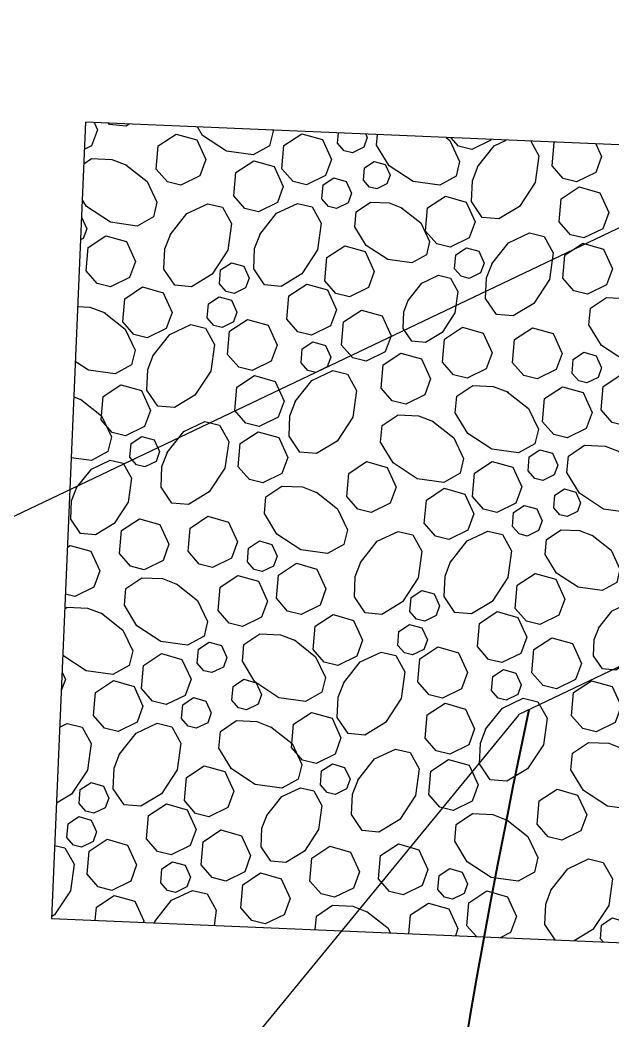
# Model space of a CAD drawing. Header units: feet. Extents: x 10084 to 13321, y 3329 to 8503.
# Drawn here: x 11970.19 to 11977.63, y 6068.88 to 6081.44 of the extents above; entities that cross this region are included whole.
import ezdxf

# ---------------------------------------------------------------- set-up
doc = ezdxf.new("R2010")
doc.units = ezdxf.units.FT
doc.header["$LTSCALE"] = 40
doc.header["$MEASUREMENT"] = 0
doc.linetypes.add('DASHED', pattern=[0.75, 0.5, -0.25])
doc.linetypes.add('HIDDEN', pattern=[0.375, 0.25, -0.125])
for name, color, linetype in [('CONT-L', 55, 'Continuous'), ('GRID', 254, 'DASHED'), ('Level 1', 7, 'Continuous'), ('STORM', 2, 'Continuous')]:
    doc.layers.add(name, color=color, linetype=linetype)

msp = doc.modelspace()

# ---------------------------------------------------------------- linework, layer by layer
at = {"layer": 'CONT-L', "color": 5, "extrusion": (0.430313, -0.90268, 0)}
for points, elevation in [([(13409.976, 552), (13434.378, 552)], -333.077), ([(13424.066, 551), (13431.283, 551)], -328.106)]:
    msp.add_lwpolyline(points, dxfattribs=dict(at, elevation=elevation))
at = {"layer": 'CONT-L', "color": 5, "extrusion": (0.773214, -0.634145, 0), "elevation": 5409.374}
msp.add_lwpolyline([(12267.945, 551), (12290.316, 551)], dxfattribs=at)
at = {"layer": 'GRID', "color": 252, "linetype": 'HIDDEN', "lineweight": 0, "ltscale": 1.8}
msp.add_line((10169.237, 6077.579), (13236.209, 6077.579), dxfattribs=at)
at = {"layer": 'Level 1', "color": 5, "linetype": 'Continuous', "lineweight": 40}
msp.add_arc((12078.055, 6051.318), 103.727, 168.05759, 202.47041, dxfattribs=at)
at = {"layer": 'STORM', "color": 5, "flags": 128}
msp.add_lwpolyline([(11971.012, 6080.155), (11970.588, 6070.164), (11990.569, 6069.316), (11990.994, 6079.307)], close=True, dxfattribs=at)
for points in [[(11971.12, 6080.151), (11971.161, 6080.061), (11971.087, 6079.858), (11970.997, 6079.814)], [(11971.561, 6080.132), (11971.521, 6080.108), (11971.312, 6080.127), (11971.301, 6080.143)], [(11971.9, 6079.569), (11971.925, 6079.86), (11972.15, 6080.008), (11972.408, 6079.935), (11972.521, 6079.687), (11972.447, 6079.484), (11972.209, 6079.368), (11972.04, 6079.41), (11971.9, 6079.569)], [(11973.361, 6080.056), (11973.366, 6080.045), (11973.322, 6079.861), (11973.117, 6079.747), (11972.782, 6079.793), (11972.481, 6079.991), (11972.418, 6080.096)], [(11973.477, 6079.572), (11973.502, 6079.863), (11973.726, 6080.011), (11973.984, 6079.938), (11974.097, 6079.69), (11974.023, 6079.487), (11973.784, 6079.371), (11973.616, 6079.413), (11973.477, 6079.572)], [(11974.175, 6079.892), (11974.186, 6080.02)], [(11974.528, 6080.006), (11974.547, 6079.963), (11974.503, 6079.842), (11974.36, 6079.772), (11974.258, 6079.797), (11974.175, 6079.892)], [(11975.535, 6079.963), (11975.582, 6079.927), (11975.705, 6079.664), (11975.661, 6079.48), (11975.456, 6079.366), (11975.121, 6079.412), (11974.82, 6079.61), (11974.663, 6079.87), (11974.675, 6080)], [(11976.1, 6079.939), (11976.097, 6079.932), (11975.858, 6079.815), (11975.69, 6079.857), (11975.599, 6079.961)], [(11976.599, 6079.918), (11976.701, 6079.735), (11976.655, 6079.401), (11976.457, 6079.1), (11976.198, 6078.943), (11975.989, 6078.961), (11975.853, 6079.162), (11975.865, 6079.419), (11975.938, 6079.608)], [(11975.931, 6079.595), (11976.14, 6079.86), (11976.291, 6079.931)], [(11976.865, 6079.609), (11976.89, 6079.9), (11976.899, 6079.906)], [(11977.414, 6079.883), (11977.486, 6079.726), (11977.412, 6079.524), (11977.173, 6079.407), (11977.005, 6079.449), (11976.865, 6079.609)], [(11971.52, 6079.623), (11971.786, 6079.414), (11971.909, 6079.152), (11971.865, 6078.967), (11971.66, 6078.853), (11971.326, 6078.9), (11971.025, 6079.097), (11970.971, 6079.187)], [(11970.99, 6079.635), (11971.087, 6079.701), (11971.344, 6079.69), (11971.533, 6079.616)], [(11972.873, 6079.233), (11972.899, 6079.524), (11973.123, 6079.673), (11973.381, 6079.599), (11973.494, 6079.351), (11973.42, 6079.149), (11973.182, 6079.032), (11973.013, 6079.074), (11972.874, 6079.233)], [(11974.498, 6079.428), (11974.512, 6079.585), (11974.633, 6079.665), (11974.773, 6079.625), (11974.833, 6079.491), (11974.794, 6079.382), (11974.665, 6079.319), (11974.574, 6079.342), (11974.498, 6079.428)], [(11973.979, 6079.195), (11973.994, 6079.37), (11974.128, 6079.459), (11974.283, 6079.414), (11974.351, 6079.266), (11974.307, 6079.144), (11974.163, 6079.074), (11974.062, 6079.099), (11973.979, 6079.195)], [(11976.955, 6078.905), (11976.981, 6079.196), (11977.205, 6079.344), (11977.463, 6079.27), (11977.576, 6079.023), (11977.502, 6078.82), (11977.263, 6078.704), (11977.095, 6078.745), (11976.956, 6078.905)], [(11972.074, 6078.743), (11972.283, 6079.009), (11972.546, 6079.133), (11972.73, 6079.089), (11972.844, 6078.884), (11972.798, 6078.549), (11972.6, 6078.248), (11972.341, 6078.091), (11972.132, 6078.11), (11971.996, 6078.311), (11972.008, 6078.567), (11972.081, 6078.757)], [(11973.2, 6078.748), (11973.409, 6079.014), (11973.671, 6079.137), (11973.856, 6079.093), (11973.969, 6078.889), (11973.923, 6078.553), (11973.726, 6078.253), (11973.466, 6078.096), (11973.257, 6078.115), (11973.122, 6078.316), (11973.133, 6078.572), (11973.207, 6078.761)], [(11974.978, 6079.083), (11975.217, 6078.895), (11975.328, 6078.658), (11975.289, 6078.493), (11975.105, 6078.39), (11974.803, 6078.432), (11974.532, 6078.609), (11974.391, 6078.843), (11974.408, 6079.031), (11974.589, 6079.153), (11974.82, 6079.143), (11974.99, 6079.077)], [(11975.279, 6078.789), (11975.304, 6079.08), (11975.528, 6079.228), (11975.787, 6079.155), (11975.899, 6078.907), (11975.825, 6078.704), (11975.586, 6078.588), (11975.418, 6078.63), (11975.279, 6078.789)], [(11970.961, 6078.966), (11971.028, 6078.82), (11970.983, 6078.698), (11970.949, 6078.682)], [(11976.11, 6078.378), (11976.319, 6078.643), (11976.581, 6078.767), (11976.766, 6078.723), (11976.88, 6078.518), (11976.833, 6078.184), (11976.636, 6077.883), (11976.376, 6077.725), (11976.167, 6077.745), (11976.032, 6077.945), (11976.043, 6078.202), (11976.117, 6078.391)], [(11971.02, 6078.292), (11971.045, 6078.584), (11971.269, 6078.732), (11971.528, 6078.658), (11971.64, 6078.41), (11971.566, 6078.208), (11971.328, 6078.092), (11971.159, 6078.133), (11971.02, 6078.292)], [(11977, 6078.199), (11977.025, 6078.49), (11977.249, 6078.638), (11977.508, 6078.565), (11977.621, 6078.317), (11977.547, 6078.114), (11977.308, 6077.998), (11977.139, 6078.04), (11977, 6078.199)], [(11974.014, 6078.166), (11974.039, 6078.457), (11974.264, 6078.605), (11974.522, 6078.532), (11974.635, 6078.284), (11974.561, 6078.081), (11974.322, 6077.965), (11974.154, 6078.007), (11974.015, 6078.166)], [(11975.641, 6078.318), (11975.656, 6078.493), (11975.79, 6078.582), (11975.945, 6078.538), (11976.013, 6078.389), (11975.969, 6078.267), (11975.826, 6078.197), (11975.725, 6078.223), (11975.641, 6078.318)], [(11972.693, 6078.129), (11972.708, 6078.303), (11972.843, 6078.392), (11972.998, 6078.348), (11973.065, 6078.2), (11973.021, 6078.078), (11972.878, 6078.008), (11972.777, 6078.033), (11972.693, 6078.129)], [(11973.539, 6077.687), (11973.564, 6077.978), (11973.788, 6078.126), (11974.047, 6078.053), (11974.16, 6077.804), (11974.086, 6077.602), (11973.847, 6077.485), (11973.678, 6077.527), (11973.539, 6077.687)], [(11975.06, 6077.92), (11975.23, 6078.135), (11975.442, 6078.235), (11975.591, 6078.2), (11975.684, 6078.034), (11975.646, 6077.763), (11975.486, 6077.519), (11975.276, 6077.392), (11975.107, 6077.407), (11974.997, 6077.57), (11975.006, 6077.778), (11975.066, 6077.931)], [(11971.479, 6077.65), (11971.504, 6077.941), (11971.729, 6078.089), (11971.987, 6078.016), (11972.1, 6077.768), (11972.026, 6077.566), (11971.788, 6077.449), (11971.619, 6077.491), (11971.479, 6077.65)], [(11972.54, 6077.702), (11972.555, 6077.877), (11972.69, 6077.966), (11972.844, 6077.922), (11972.912, 6077.773), (11972.868, 6077.651), (11972.725, 6077.582), (11972.623, 6077.607), (11972.54, 6077.703)], [(11977.98, 6077.879), (11978.245, 6077.67), (11978.369, 6077.408), (11978.325, 6077.223), (11978.12, 6077.11), (11977.785, 6077.156), (11977.484, 6077.353), (11977.327, 6077.613), (11977.346, 6077.822), (11977.547, 6077.957), (11977.804, 6077.946), (11977.993, 6077.873)], [(11971.245, 6077.77), (11971.511, 6077.561), (11971.634, 6077.298), (11971.59, 6077.114), (11971.385, 6077), (11971.05, 6077.046), (11970.884, 6077.155)], [(11970.914, 6077.843), (11971.069, 6077.836), (11971.258, 6077.763)], [(11974.224, 6077.359), (11974.249, 6077.65), (11974.474, 6077.798), (11974.732, 6077.725), (11974.845, 6077.477), (11974.771, 6077.275), (11974.532, 6077.158), (11974.364, 6077.2), (11974.224, 6077.359)], [(11971.861, 6077.229), (11972.069, 6077.494), (11972.332, 6077.618), (11972.516, 6077.574), (11972.63, 6077.369), (11972.584, 6077.034), (11972.386, 6076.733), (11972.127, 6076.576), (11971.918, 6076.595), (11971.782, 6076.796), (11971.794, 6077.053), (11971.867, 6077.242)], [(11972.794, 6077.242), (11972.819, 6077.534), (11973.044, 6077.682), (11973.302, 6077.608), (11973.415, 6077.36), (11973.341, 6077.158), (11973.102, 6077.041), (11972.934, 6077.083), (11972.794, 6077.242)], [(11975.491, 6077.145), (11975.516, 6077.436), (11975.74, 6077.584), (11975.999, 6077.511), (11976.112, 6077.263), (11976.038, 6077.061), (11975.799, 6076.944), (11975.63, 6076.986), (11975.491, 6077.145)], [(11976.369, 6077.139), (11976.395, 6077.43), (11976.619, 6077.578), (11976.877, 6077.504), (11976.99, 6077.256), (11976.916, 6077.054), (11976.677, 6076.938), (11976.509, 6076.98), (11976.37, 6077.139)], [(11973.717, 6077.136), (11973.732, 6077.311), (11973.866, 6077.399), (11974.022, 6077.355), (11974.089, 6077.207), (11974.045, 6077.085), (11973.901, 6077.015), (11973.801, 6077.04), (11973.717, 6077.136)], [(11974.721, 6076.82), (11974.746, 6077.111), (11974.97, 6077.259), (11975.228, 6077.186), (11975.341, 6076.938), (11975.267, 6076.735), (11975.029, 6076.619), (11974.86, 6076.661), (11974.721, 6076.82)], [(11977.115, 6077.005), (11977.13, 6077.18), (11977.264, 6077.269), (11977.42, 6077.225), (11977.487, 6077.076), (11977.443, 6076.955), (11977.3, 6076.885), (11977.199, 6076.91), (11977.115, 6077.005)], [(11973.644, 6076.65), (11973.853, 6076.916), (11974.115, 6077.04), (11974.299, 6076.996), (11974.413, 6076.791), (11974.367, 6076.456), (11974.169, 6076.155), (11973.91, 6075.998), (11973.701, 6076.017), (11973.566, 6076.218), (11973.577, 6076.474), (11973.651, 6076.663)], [(11977.479, 6076.549), (11977.504, 6076.84), (11977.729, 6076.988), (11977.987, 6076.915), (11978.1, 6076.667), (11978.026, 6076.464), (11977.787, 6076.348), (11977.619, 6076.39), (11977.479, 6076.549)], [(11971.208, 6076.423), (11971.233, 6076.714), (11971.457, 6076.862), (11971.716, 6076.789), (11971.828, 6076.541), (11971.754, 6076.338), (11971.516, 6076.222), (11971.347, 6076.263), (11971.208, 6076.423)], [(11972.885, 6076.538), (11972.91, 6076.83), (11973.134, 6076.978), (11973.393, 6076.904), (11973.505, 6076.656), (11973.431, 6076.454), (11973.192, 6076.337), (11973.024, 6076.379), (11972.885, 6076.539)], [(11976.303, 6076.775), (11976.569, 6076.566), (11976.693, 6076.304), (11976.649, 6076.12), (11976.444, 6076.006), (11976.109, 6076.052), (11975.808, 6076.25), (11975.651, 6076.509), (11975.67, 6076.718), (11975.871, 6076.853), (11976.127, 6076.842), (11976.317, 6076.769)], [(11976.746, 6076.397), (11976.771, 6076.688), (11976.995, 6076.837), (11977.254, 6076.763), (11977.367, 6076.515), (11977.293, 6076.313), (11977.054, 6076.196), (11976.886, 6076.238), (11976.746, 6076.397)], [(11970.948, 6076.68), (11971.214, 6076.471), (11971.337, 6076.208), (11971.293, 6076.024), (11971.089, 6075.91), (11970.833, 6075.945)], [(11970.865, 6076.71), (11970.961, 6076.673)], [(11975.365, 6076.407), (11975.631, 6076.198), (11975.754, 6075.935), (11975.711, 6075.751), (11975.506, 6075.637), (11975.171, 6075.683), (11974.87, 6075.881), (11974.713, 6076.14), (11974.732, 6076.349), (11974.933, 6076.485), (11975.189, 6076.473), (11975.378, 6076.4)], [(11972.039, 6076.012), (11972.248, 6076.277), (11972.51, 6076.401), (11972.695, 6076.357), (11972.809, 6076.152), (11972.762, 6075.817), (11972.565, 6075.517), (11972.305, 6075.359), (11972.096, 6075.378), (11971.961, 6075.579), (11971.972, 6075.836), (11972.046, 6076.025)], [(11972.929, 6075.833), (11972.954, 6076.124), (11973.178, 6076.272), (11973.437, 6076.199), (11973.55, 6075.951), (11973.476, 6075.748), (11973.237, 6075.632), (11973.068, 6075.673), (11972.929, 6075.833)], [(11971.57, 6075.952), (11971.585, 6076.127), (11971.72, 6076.215), (11971.875, 6076.171), (11971.942, 6076.023), (11971.898, 6075.901), (11971.755, 6075.831), (11971.654, 6075.857), (11971.57, 6075.952)], [(11977.704, 6076.026), (11977.97, 6075.817), (11978.094, 6075.554), (11978.05, 6075.37), (11977.845, 6075.256), (11977.51, 6075.303), (11977.209, 6075.5), (11977.052, 6075.76), (11977.071, 6075.968), (11977.272, 6076.104), (11977.529, 6076.093), (11977.718, 6076.019)], [(11976.564, 6075.783), (11976.579, 6075.957), (11976.713, 6076.046), (11976.869, 6076.002), (11976.936, 6075.853), (11976.892, 6075.732), (11976.748, 6075.662), (11976.647, 6075.687), (11976.564, 6075.783)], [(11970.897, 6075.566), (11971.086, 6075.805), (11971.322, 6075.916), (11971.487, 6075.877), (11971.59, 6075.692), (11971.549, 6075.391), (11971.371, 6075.12), (11971.137, 6074.979), (11970.949, 6074.996), (11970.827, 6075.177), (11970.837, 6075.407), (11970.904, 6075.578)], [(11974.289, 6075.459), (11974.314, 6075.75), (11974.539, 6075.898), (11974.797, 6075.825), (11974.91, 6075.577), (11974.836, 6075.375), (11974.597, 6075.258), (11974.429, 6075.3), (11974.289, 6075.459)], [(11975.865, 6075.462), (11975.89, 6075.753), (11976.115, 6075.901), (11976.373, 6075.828), (11976.486, 6075.58), (11976.412, 6075.377), (11976.173, 6075.261), (11976.005, 6075.303), (11975.866, 6075.462)], [(11973.909, 6075.513), (11974.174, 6075.304), (11974.298, 6075.042), (11974.254, 6074.857), (11974.049, 6074.743), (11973.715, 6074.79), (11973.414, 6074.987), (11973.256, 6075.247), (11973.275, 6075.456), (11973.476, 6075.591), (11973.733, 6075.58), (11973.922, 6075.506)], [(11975.262, 6075.123), (11975.288, 6075.414), (11975.512, 6075.563), (11975.77, 6075.489), (11975.883, 6075.241), (11975.809, 6075.039), (11975.571, 6074.922), (11975.402, 6074.964), (11975.263, 6075.123)], [(11976.887, 6075.318), (11976.901, 6075.475), (11977.022, 6075.555), (11977.162, 6075.515), (11977.222, 6075.382), (11977.182, 6075.272), (11977.053, 6075.209), (11976.962, 6075.232), (11976.887, 6075.318)], [(11976.368, 6075.085), (11976.382, 6075.26), (11976.517, 6075.349), (11976.672, 6075.304), (11976.74, 6075.156), (11976.695, 6075.034), (11976.552, 6074.964), (11976.451, 6074.99), (11976.368, 6075.085)], [(11971.439, 6074.743), (11971.464, 6075.034), (11971.688, 6075.182), (11971.946, 6075.109), (11972.059, 6074.861), (11971.986, 6074.658), (11971.747, 6074.542), (11971.578, 6074.584), (11971.439, 6074.743)], [(11972.299, 6074.772), (11972.324, 6075.064), (11972.548, 6075.212), (11972.807, 6075.138), (11972.919, 6074.89), (11972.845, 6074.688), (11972.607, 6074.571), (11972.438, 6074.613), (11972.299, 6074.773)], [(11974.463, 6074.633), (11974.672, 6074.899), (11974.934, 6075.023), (11975.119, 6074.979), (11975.233, 6074.774), (11975.186, 6074.439), (11974.989, 6074.138), (11974.729, 6073.981), (11974.521, 6074), (11974.385, 6074.201), (11974.396, 6074.457), (11974.47, 6074.647)], [(11975.589, 6074.638), (11975.798, 6074.904), (11976.06, 6075.027), (11976.244, 6074.983), (11976.358, 6074.779), (11976.312, 6074.444), (11976.114, 6074.143), (11975.855, 6073.986), (11975.646, 6074.005), (11975.511, 6074.206), (11975.522, 6074.462), (11975.595, 6074.651)], [(11977.367, 6074.973), (11977.606, 6074.785), (11977.717, 6074.548), (11977.678, 6074.383), (11977.494, 6074.28), (11977.192, 6074.322), (11976.921, 6074.5), (11976.78, 6074.733), (11976.797, 6074.921), (11976.978, 6075.043), (11977.208, 6075.033), (11977.379, 6074.967)], [(11970.785, 6074.824), (11970.82, 6074.847), (11971.078, 6074.773), (11971.191, 6074.526), (11971.117, 6074.323), (11970.879, 6074.207), (11970.761, 6074.236)], [(11973.044, 6074.639), (11973.059, 6074.814), (11973.194, 6074.903), (11973.349, 6074.859), (11973.417, 6074.71), (11973.372, 6074.588), (11973.229, 6074.518), (11973.128, 6074.544), (11973.044, 6074.639)], [(11973.408, 6074.183), (11973.433, 6074.474), (11973.658, 6074.622), (11973.916, 6074.549), (11974.029, 6074.301), (11973.955, 6074.098), (11973.717, 6073.981), (11973.548, 6074.023), (11973.408, 6074.183)], [(11972.675, 6074.031), (11972.7, 6074.322), (11972.924, 6074.47), (11973.183, 6074.397), (11973.296, 6074.149), (11973.222, 6073.946), (11972.983, 6073.83), (11972.815, 6073.872), (11972.675, 6074.031)], [(11976.403, 6074.056), (11976.428, 6074.347), (11976.653, 6074.495), (11976.911, 6074.422), (11977.024, 6074.174), (11976.95, 6073.971), (11976.711, 6073.855), (11976.543, 6073.897), (11976.403, 6074.056)], [(11972.153, 6074.363), (11972.419, 6074.154), (11972.543, 6073.892), (11972.499, 6073.708), (11972.294, 6073.594), (11971.959, 6073.64), (11971.658, 6073.838), (11971.501, 6074.097), (11971.52, 6074.306), (11971.721, 6074.441), (11971.977, 6074.43), (11972.167, 6074.356)], [(11975.082, 6074.019), (11975.097, 6074.194), (11975.231, 6074.282), (11975.387, 6074.238), (11975.454, 6074.09), (11975.41, 6073.968), (11975.267, 6073.898), (11975.166, 6073.923), (11975.082, 6074.019)], [(11977.449, 6073.81), (11977.619, 6074.026), (11977.831, 6074.125), (11977.98, 6074.09), (11978.073, 6073.924), (11978.035, 6073.653), (11977.875, 6073.409), (11977.665, 6073.282), (11977.496, 6073.297), (11977.386, 6073.46), (11977.395, 6073.668), (11977.455, 6073.821)], [(11971.215, 6073.995), (11971.481, 6073.785), (11971.605, 6073.523), (11971.561, 6073.339), (11971.356, 6073.225), (11971.021, 6073.271), (11970.728, 6073.464)], [(11970.753, 6074.052), (11970.783, 6074.072), (11971.039, 6074.061), (11971.228, 6073.988)], [(11973.868, 6073.54), (11973.893, 6073.832), (11974.118, 6073.98), (11974.376, 6073.906), (11974.489, 6073.658), (11974.415, 6073.456), (11974.176, 6073.339), (11974.008, 6073.381), (11973.868, 6073.54)], [(11975.928, 6073.577), (11975.953, 6073.868), (11976.177, 6074.016), (11976.436, 6073.942), (11976.549, 6073.695), (11976.475, 6073.492), (11976.236, 6073.376), (11976.067, 6073.417), (11975.928, 6073.577)], [(11974.929, 6073.592), (11974.944, 6073.767), (11975.078, 6073.856), (11975.233, 6073.812), (11975.301, 6073.663), (11975.257, 6073.542), (11975.113, 6073.472), (11975.012, 6073.497), (11974.929, 6073.592)], [(11973.634, 6073.66), (11973.899, 6073.45), (11974.023, 6073.188), (11973.979, 6073.004), (11973.774, 6072.89), (11973.439, 6072.936), (11973.138, 6073.134), (11972.981, 6073.393), (11973, 6073.602), (11973.201, 6073.738), (11973.458, 6073.726), (11973.647, 6073.653)], [(11972.414, 6073.37), (11972.429, 6073.545), (11972.563, 6073.634), (11972.719, 6073.59), (11972.786, 6073.441), (11972.742, 6073.32), (11972.599, 6073.25), (11972.497, 6073.275), (11972.414, 6073.37)], [(11976.613, 6073.249), (11976.638, 6073.541), (11976.862, 6073.689), (11977.121, 6073.615), (11977.234, 6073.367), (11977.16, 6073.165), (11976.921, 6073.048), (11976.752, 6073.09), (11976.613, 6073.249)], [(11971.715, 6073.05), (11971.74, 6073.341), (11971.965, 6073.489), (11972.223, 6073.416), (11972.336, 6073.168), (11972.262, 6072.965), (11972.023, 6072.849), (11971.855, 6072.891), (11971.716, 6073.05)], [(11974.249, 6073.119), (11974.458, 6073.385), (11974.721, 6073.508), (11974.905, 6073.464), (11975.019, 6073.259), (11974.972, 6072.924), (11974.775, 6072.623), (11974.515, 6072.466), (11974.307, 6072.485), (11974.171, 6072.686), (11974.183, 6072.943), (11974.256, 6073.132)], [(11975.183, 6073.133), (11975.208, 6073.424), (11975.433, 6073.572), (11975.691, 6073.498), (11975.804, 6073.25), (11975.73, 6073.048), (11975.491, 6072.931), (11975.322, 6072.973), (11975.183, 6073.133)], [(11970.719, 6073.256), (11970.76, 6073.165), (11970.709, 6073.025)], [(11976.105, 6073.026), (11976.121, 6073.201), (11976.255, 6073.289), (11976.41, 6073.245), (11976.478, 6073.097), (11976.434, 6072.975), (11976.29, 6072.905), (11976.189, 6072.931), (11976.106, 6073.026)], [(11971.113, 6072.711), (11971.138, 6073.003), (11971.362, 6073.15), (11971.621, 6073.077), (11971.733, 6072.829), (11971.659, 6072.627), (11971.421, 6072.51), (11971.252, 6072.552), (11971.113, 6072.711)], [(11972.849, 6072.903), (11972.864, 6073.078), (11972.999, 6073.167), (11973.154, 6073.123), (11973.222, 6072.974), (11973.177, 6072.853), (11973.034, 6072.783), (11972.933, 6072.808), (11972.849, 6072.903)], [(11977.11, 6072.71), (11977.135, 6073.001), (11977.359, 6073.149), (11977.617, 6073.076), (11977.73, 6072.828), (11977.656, 6072.625), (11977.417, 6072.509), (11977.249, 6072.551), (11977.11, 6072.71)], [(11972.218, 6072.673), (11972.232, 6072.847), (11972.367, 6072.937), (11972.522, 6072.892), (11972.59, 6072.744), (11972.545, 6072.622), (11972.402, 6072.552), (11972.301, 6072.577), (11972.218, 6072.673)], [(11975.273, 6072.428), (11975.299, 6072.72), (11975.523, 6072.868), (11975.781, 6072.794), (11975.894, 6072.547), (11975.82, 6072.344), (11975.581, 6072.227), (11975.413, 6072.269), (11975.273, 6072.429)], [(11976.032, 6072.541), (11976.242, 6072.806), (11976.504, 6072.93), (11976.688, 6072.886), (11976.802, 6072.681), (11976.756, 6072.346), (11976.558, 6072.045), (11976.299, 6071.888), (11976.09, 6071.907), (11975.954, 6072.108), (11975.966, 6072.365), (11976.039, 6072.554)], [(11973.597, 6072.313), (11973.621, 6072.604), (11973.846, 6072.752), (11974.105, 6072.679), (11974.217, 6072.431), (11974.143, 6072.228), (11973.905, 6072.112), (11973.736, 6072.154), (11973.597, 6072.313)], [(11970.69, 6072.566), (11970.784, 6072.611), (11970.969, 6072.567), (11971.083, 6072.362), (11971.037, 6072.027), (11970.839, 6071.726), (11970.649, 6071.611)], [(11971.439, 6072.226), (11971.648, 6072.492), (11971.91, 6072.615), (11972.094, 6072.571), (11972.208, 6072.367), (11972.162, 6072.032), (11971.965, 6071.731), (11971.705, 6071.573), (11971.496, 6071.593), (11971.361, 6071.793), (11971.372, 6072.05), (11971.445, 6072.239)], [(11973.337, 6072.57), (11973.603, 6072.361), (11973.726, 6072.098), (11973.682, 6071.914), (11973.477, 6071.8), (11973.142, 6071.847), (11972.842, 6072.044), (11972.684, 6072.303), (11972.704, 6072.512), (11972.905, 6072.648), (11973.161, 6072.637), (11973.35, 6072.563)], [(11977.754, 6072.297), (11978.02, 6072.088), (11978.143, 6071.825), (11978.099, 6071.641), (11977.895, 6071.527), (11977.56, 6071.573), (11977.259, 6071.771), (11977.102, 6072.03), (11977.121, 6072.239), (11977.322, 6072.375), (11977.578, 6072.364), (11977.767, 6072.29)], [(11974.428, 6071.902), (11974.637, 6072.167), (11974.899, 6072.291), (11975.083, 6072.247), (11975.197, 6072.042), (11975.151, 6071.707), (11974.954, 6071.406), (11974.694, 6071.249), (11974.485, 6071.269), (11974.35, 6071.469), (11974.361, 6071.726), (11974.435, 6071.915)], [(11972.253, 6071.644), (11972.278, 6071.935), (11972.503, 6072.083), (11972.761, 6072.01), (11972.874, 6071.762), (11972.8, 6071.559), (11972.561, 6071.443), (11972.393, 6071.484), (11972.253, 6071.644)], [(11973.959, 6071.842), (11973.974, 6072.017), (11974.109, 6072.106), (11974.263, 6072.061), (11974.331, 6071.913), (11974.287, 6071.791), (11974.144, 6071.721), (11974.043, 6071.747), (11973.959, 6071.842)], [(11975.318, 6071.723), (11975.343, 6072.014), (11975.567, 6072.162), (11975.826, 6072.089), (11975.939, 6071.841), (11975.864, 6071.638), (11975.626, 6071.522), (11975.457, 6071.564), (11975.318, 6071.723)], [(11970.932, 6071.607), (11970.947, 6071.782), (11971.082, 6071.87), (11971.237, 6071.826), (11971.305, 6071.677), (11971.26, 6071.556), (11971.117, 6071.486), (11971.016, 6071.511), (11970.932, 6071.607)], [(11973.286, 6071.456), (11973.475, 6071.695), (11973.711, 6071.806), (11973.876, 6071.767), (11973.979, 6071.582), (11973.937, 6071.281), (11973.76, 6071.01), (11973.526, 6070.869), (11973.338, 6070.886), (11973.216, 6071.066), (11973.226, 6071.297), (11973.293, 6071.468)], [(11976.678, 6071.349), (11976.703, 6071.641), (11976.927, 6071.789), (11977.186, 6071.715), (11977.299, 6071.467), (11977.225, 6071.265), (11976.986, 6071.148), (11976.818, 6071.19), (11976.678, 6071.35)], [(11971.778, 6071.165), (11971.803, 6071.456), (11972.027, 6071.604), (11972.286, 6071.53), (11972.399, 6071.283), (11972.325, 6071.08), (11972.086, 6070.964), (11971.917, 6071.006), (11971.778, 6071.165)], [(11976.297, 6071.403), (11976.563, 6071.194), (11976.687, 6070.932), (11976.643, 6070.747), (11976.438, 6070.634), (11976.103, 6070.68), (11975.802, 6070.877), (11975.645, 6071.137), (11975.664, 6071.346), (11975.865, 6071.481), (11976.122, 6071.47), (11976.311, 6071.396)], [(11970.779, 6071.18), (11970.794, 6071.355), (11970.928, 6071.444), (11971.083, 6071.4), (11971.151, 6071.251), (11971.107, 6071.13), (11970.963, 6071.06), (11970.863, 6071.085), (11970.779, 6071.181)], [(11972.463, 6070.837), (11972.488, 6071.128), (11972.712, 6071.276), (11972.971, 6071.203), (11973.084, 6070.955), (11973.01, 6070.753), (11972.771, 6070.636), (11972.603, 6070.678), (11972.463, 6070.837)], [(11970.627, 6071.083), (11970.755, 6071.052), (11970.869, 6070.847), (11970.823, 6070.512), (11970.625, 6070.211), (11970.589, 6070.189)], [(11971.033, 6070.721), (11971.058, 6071.012), (11971.283, 6071.16), (11971.541, 6071.086), (11971.654, 6070.838), (11971.58, 6070.636), (11971.341, 6070.519), (11971.172, 6070.561), (11971.033, 6070.72)], [(11974.687, 6070.663), (11974.713, 6070.954), (11974.937, 6071.102), (11975.195, 6071.028), (11975.308, 6070.78), (11975.234, 6070.578), (11974.996, 6070.461), (11974.827, 6070.503), (11974.688, 6070.663)], [(11973.827, 6070.633), (11973.852, 6070.924), (11974.077, 6071.072), (11974.335, 6070.999), (11974.448, 6070.751), (11974.374, 6070.548), (11974.136, 6070.432), (11973.967, 6070.474), (11973.828, 6070.633)], [(11971.956, 6070.614), (11971.971, 6070.789), (11972.105, 6070.878), (11972.261, 6070.833), (11972.328, 6070.685), (11972.284, 6070.563), (11972.14, 6070.493), (11972.04, 6070.519), (11971.956, 6070.614)], [(11976.852, 6070.524), (11977.061, 6070.789), (11977.323, 6070.913), (11977.507, 6070.869), (11977.621, 6070.664), (11977.575, 6070.329), (11977.378, 6070.028), (11977.143, 6069.886)], [(11972.96, 6070.298), (11972.985, 6070.589), (11973.209, 6070.737), (11973.467, 6070.664), (11973.58, 6070.416), (11973.506, 6070.213), (11973.267, 6070.097), (11973.099, 6070.139), (11972.96, 6070.298)], [(11975.433, 6070.529), (11975.448, 6070.704), (11975.583, 6070.793), (11975.737, 6070.749), (11975.805, 6070.6), (11975.761, 6070.478), (11975.618, 6070.409), (11975.516, 6070.434), (11975.433, 6070.529)], [(11971.134, 6070.141), (11971.149, 6070.308), (11971.373, 6070.456), (11971.631, 6070.382), (11971.744, 6070.135), (11971.737, 6070.115)], [(11971.882, 6070.128), (11972.092, 6070.394), (11972.354, 6070.517), (11972.538, 6070.474), (11972.652, 6070.269), (11972.626, 6070.078)], [(11975.797, 6070.073), (11975.822, 6070.364), (11976.047, 6070.512), (11976.305, 6070.439), (11976.418, 6070.191), (11976.344, 6069.988), (11976.215, 6069.925)], [(11976.905, 6069.896), (11976.774, 6070.091), (11976.785, 6070.347), (11976.859, 6070.537)], [(11973.893, 6070.024), (11973.909, 6070.196), (11974.11, 6070.331), (11974.366, 6070.32), (11974.556, 6070.247)], [(11975.069, 6069.974), (11975.089, 6070.212), (11975.313, 6070.36), (11975.572, 6070.287), (11975.685, 6070.039), (11975.652, 6069.949)], [(11974.542, 6070.254), (11974.808, 6070.044), (11974.836, 6069.984)], [(11971.877, 6070.11), (11971.889, 6070.142)], [(11977.471, 6069.909), (11977.486, 6070.084), (11977.62, 6070.173), (11977.775, 6070.129), (11977.843, 6069.98), (11977.799, 6069.858)], [(11975.915, 6069.938), (11975.797, 6070.073)], [(11977.504, 6069.871), (11977.471, 6069.909)]]:
    msp.add_lwpolyline(points, dxfattribs=at)

doc.saveas('drawing.dxf')
